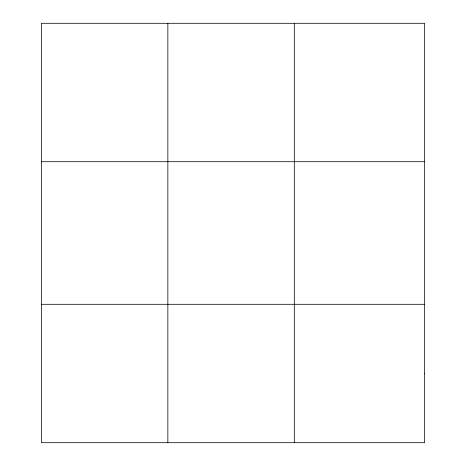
<?xml version="1.0" encoding="UTF-8"?>
<svg xmlns="http://www.w3.org/2000/svg" width="466" height="466" viewBox="0 0 466 466"><rect width="100%" height="100%" fill="white"/><g stroke="black" fill="none" stroke-linecap="round" stroke-linejoin="round"><path stroke-width="0.7" d="M167.853 23.3L167.853 442.7M294.314 23.3L294.314 442.7M41.398 161.702L424.602 161.702M41.398 304.298L424.602 304.298M424.602 373.499L424.602 442.7L41.398 442.7L41.398 23.3L424.602 23.3L424.602 373.499"/></g></svg>
